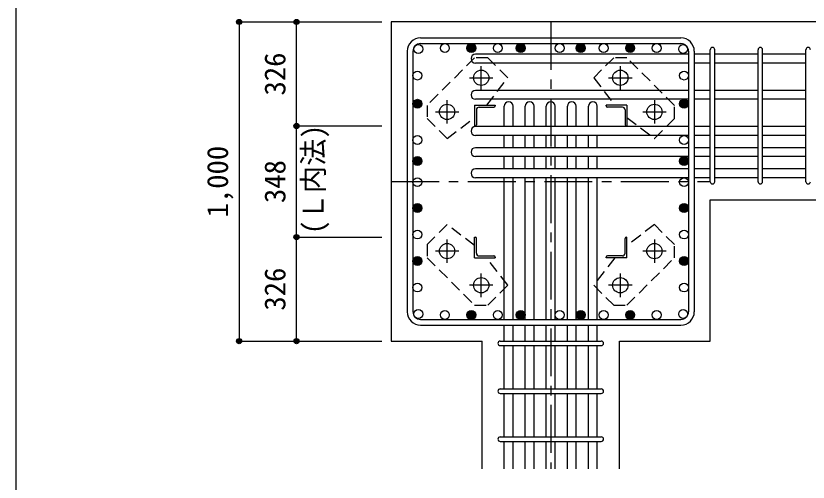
# Model space of a CAD drawing. Units: millimetres at full size, sheet at 1:30. Extents: x -5973 to 5954, y -4195 to 4201.
# Drawn here: x -5973 to -3489, y -2617 to -1156 of the extents above; entities that cross this region are included whole.
import ezdxf
from ezdxf.enums import TextEntityAlignment as Align

# ---------------------------------------------------------------- set-up
doc = ezdxf.new("R2010")
doc.units = ezdxf.units.MM
doc.header["$LTSCALE"] = 30
doc.header["$PDMODE"] = 32
doc.header["$PDSIZE"] = 15
doc.linetypes.add('CHAIN1', pattern=[8, 5, -1, 1, -1])
doc.linetypes.add('DASHED1', pattern=[1.8, 1.2, -0.6])
for name, color, linetype in [('0-1', 2, 'Continuous'), ('0-2', 4, 'Continuous'), ('0-3', 4, 'Continuous'), ('0-4', 7, 'Continuous'), ('0-5', 7, 'Continuous'), ('0-6', 7, 'Continuous'), ('0-7', 4, 'Continuous'), ('0-9', 4, 'DASHED1'), ('0-D', 4, 'Continuous'), ('F-0_枠', 6, 'Continuous')]:
    doc.layers.add(name, color=color, linetype=linetype)
doc.styles.add('ＭＳ ゴシック', font='')
doc.styles.get('ＭＳ ゴシック').set_extended_font_data('MS Gothic')

msp = doc.modelspace()

# ---------------------------------------------------------------- linework, layer by layer
at = {"layer": '0-1'}
for p, q in [((-4795.8, -1174.89), (-4795.8, -2174.89)), ((-3395.8, -1174.89), (-4795.8, -1174.89)), ((-3795.8, -1732.39), (-3395.8, -1732.39)), ((-3795.8, -2174.89), (-3795.8, -1732.39)), ((-4795.8, -2174.89), (-4511.3, -2174.89)), ((-4511.3, -2574.89), (-4511.3, -2174.89))]:
    msp.add_line(p, q, dxfattribs=at)
msp.add_lwpolyline([(-4080.3, -2574.89), (-4080.3, -2174.89), (-3795.8, -2174.89)], dxfattribs=at)
at = {"layer": '0-2', "linetype": 'CHAIN1'}
for p, q in [((-4513.8, -1386.6), (-4513.8, -1313.09)), ((-4077.8, -1313.09), (-4077.8, -1386.6)), ((-4550.6, -1349.89), (-4477.1, -1349.89)), ((-4114.5, -1349.89), (-4041, -1349.89)), ((-4620.8, -1493.6), (-4620.8, -1420.09)), ((-3970.8, -1420.09), (-3970.8, -1493.6)), ((-4657.6, -1456.89), (-4584.1, -1456.89)), ((-4007.5, -1456.89), (-3934, -1456.89)), ((-4620.8, -1929.7), (-4620.8, -1856.19)), ((-3970.8, -1856.19), (-3970.8, -1929.7)), ((-4584.1, -1892.89), (-4657.6, -1892.89)), ((-3934, -1892.89), (-4007.5, -1892.89)), ((-4513.8, -2036.7), (-4513.8, -1963.19)), ((-4077.8, -1963.19), (-4077.8, -2036.7)), ((-4477.1, -1999.89), (-4550.6, -1999.89)), ((-4041, -1999.89), (-4114.5, -1999.89))]:
    msp.add_line(p, q, dxfattribs=at)
at = {"layer": '0-2'}
for p, q in [((-4534.8, -1435.89), (-4469.8, -1435.89)), ((-4534.8, -1435.89), (-4534.8, -1500.89)), ((-4469.8, -1435.89), (-4469.8, -1437.89)), ((-4056.8, -1435.89), (-4121.8, -1435.89)), ((-4121.8, -1437.89), (-4121.8, -1435.89)), ((-4056.8, -1435.89), (-4056.8, -1500.89)), ((-4528.8, -1450.39), (-4528.8, -1496.89)), ((-4520.3, -1441.89), (-4473.8, -1441.89)), ((-4071.3, -1441.89), (-4117.8, -1441.89)), ((-4062.8, -1450.39), (-4062.8, -1496.89)), ((-4532.8, -1500.89), (-4534.8, -1500.89)), ((-4056.8, -1500.89), (-4058.8, -1500.89)), ((-4534.8, -1848.89), (-4532.8, -1848.89)), ((-4534.8, -1913.89), (-4534.8, -1848.89)), ((-4528.8, -1899.39), (-4528.8, -1852.89)), ((-4062.8, -1899.39), (-4062.8, -1852.89)), ((-4058.8, -1848.89), (-4056.8, -1848.89)), ((-4056.8, -1913.89), (-4056.8, -1848.89)), ((-4520.3, -1907.89), (-4473.8, -1907.89)), ((-4469.8, -1911.89), (-4469.8, -1913.89)), ((-4121.8, -1913.89), (-4121.8, -1911.89)), ((-4071.3, -1907.89), (-4117.8, -1907.89)), ((-4534.8, -1913.89), (-4469.8, -1913.89)), ((-4056.8, -1913.89), (-4121.8, -1913.89))]:
    msp.add_line(p, q, dxfattribs=at)
at = {"layer": '0-2', "color": 3}
for centre in [(-4513.8, -1349.89), (-4077.8, -1349.89), (-4620.8, -1456.89), (-3970.8, -1456.89), (-4620.8, -1892.89), (-3970.8, -1892.89), (-4513.8, -1999.89), (-4077.8, -1999.89)]:
    msp.add_circle(centre, 24, dxfattribs=at)
at = {"layer": '0-2'}
for centre, radius, start, end in [((-4473.8, -1437.89), 4, 270, 0), ((-4117.8, -1437.89), 4, 180, 270), ((-4520.3, -1450.39), 8.5, 90, 180), ((-4071.3, -1450.39), 8.5, 0, 90), ((-4532.8, -1496.89), 4, 270, 0), ((-4058.8, -1496.89), 4, 180, 270), ((-4532.8, -1852.89), 4, 0, 90), ((-4058.8, -1852.89), 4, 90, 180), ((-4520.3, -1899.39), 8.5, 180, 270), ((-4473.8, -1911.89), 4, 0, 90), ((-4117.8, -1911.89), 4, 90, 180), ((-4071.3, -1899.39), 8.5, 270, 0)]:
    msp.add_arc(centre, radius, start, end, dxfattribs=at)
at = {"layer": '0-3', "color": 3}
for centre in [(-4710.87, -1259.82), (-4627.86, -1256.89), (-4544.84, -1256.89), (-4544.84, -1256.89), (-4461.83, -1256.89), (-4389.8, -1256.89), (-4267.8, -1256.89), (-4201.8, -1256.89), (-4201.8, -1256.89), (-4129.77, -1256.89), (-4046.76, -1256.89), (-4046.76, -1256.89), (-3963.74, -1256.89), (-3880.73, -1259.82), (-4713.8, -1342.84), (-3877.8, -1342.84), (-4713.8, -1431.36), (-4713.8, -1431.36), (-3877.8, -1431.36), (-3877.8, -1431.36), (-4713.8, -1544.89), (-3877.8, -1544.89), (-4713.8, -1610.89), (-4713.8, -1610.89), (-3877.8, -1610.89), (-3877.8, -1610.89), (-4713.8, -1676.89), (-3877.8, -1676.89), (-4713.8, -1757.91), (-3877.8, -1757.91), (-4713.8, -1840.92), (-3877.8, -1840.92), (-4713.8, -1923.94), (-4713.8, -1923.94), (-3877.8, -1923.94), (-3877.8, -1923.94), (-4713.8, -2006.95), (-3877.8, -2006.95), (-4710.87, -2089.97), (-4627.86, -2092.89), (-4544.84, -2092.89), (-4544.84, -2092.89), (-4461.83, -2092.89), (-4389.8, -2092.89), (-4267.8, -2092.89), (-4201.8, -2092.89), (-4201.8, -2092.89), (-4129.77, -2092.89), (-4046.76, -2092.89), (-4046.76, -2092.89), (-3963.74, -2092.89), (-3880.73, -2089.97)]:
    msp.add_circle(centre, 14, dxfattribs=at)
at = {"layer": '0-3'}
for centre, radius in [((-4544.84, -1256.89), 14), ((-4544.84, -1256.89), 12.6), ((-4544.84, -1256.89), 11.2), ((-4544.84, -1256.89), 9.8), ((-4544.84, -1256.89), 8.4), ((-4544.84, -1256.89), 7), ((-4544.84, -1256.89), 5.6), ((-4544.84, -1256.89), 4.2), ((-4544.84, -1256.89), 2.8), ((-4544.84, -1256.89), 1.4), ((-4389.8, -1256.89), 14), ((-4389.8, -1256.89), 12.6), ((-4389.8, -1256.89), 11.2), ((-4389.8, -1256.89), 9.8), ((-4389.8, -1256.89), 8.4), ((-4389.8, -1256.89), 7), ((-4389.8, -1256.89), 5.6), ((-4389.8, -1256.89), 4.2), ((-4389.8, -1256.89), 2.8), ((-4389.8, -1256.89), 1.4), ((-4201.8, -1256.89), 14), ((-4201.8, -1256.89), 12.6), ((-4201.8, -1256.89), 11.2), ((-4201.8, -1256.89), 9.8), ((-4201.8, -1256.89), 8.4), ((-4201.8, -1256.89), 7), ((-4201.8, -1256.89), 5.6), ((-4201.8, -1256.89), 4.2), ((-4201.8, -1256.89), 2.8), ((-4201.8, -1256.89), 1.4), ((-4046.76, -1256.89), 14), ((-4046.76, -1256.89), 12.6), ((-4046.76, -1256.89), 11.2), ((-4046.76, -1256.89), 9.8), ((-4046.76, -1256.89), 8.4), ((-4046.76, -1256.89), 7), ((-4046.76, -1256.89), 5.6), ((-4046.76, -1256.89), 4.2), ((-4046.76, -1256.89), 2.8), ((-4046.76, -1256.89), 1.4), ((-4713.8, -1431.36), 14), ((-4713.8, -1431.36), 12.6), ((-4713.8, -1431.36), 11.2), ((-4713.8, -1431.36), 9.8), ((-4713.8, -1431.36), 8.4), ((-4713.8, -1431.36), 7), ((-4713.8, -1431.36), 5.6), ((-4713.8, -1431.36), 4.2), ((-4713.8, -1431.36), 2.8), ((-4713.8, -1431.36), 1.4), ((-3877.8, -1431.36), 14), ((-3877.8, -1431.36), 12.6), ((-3877.8, -1431.36), 11.2), ((-3877.8, -1431.36), 9.8), ((-3877.8, -1431.36), 8.4), ((-3877.8, -1431.36), 7), ((-3877.8, -1431.36), 5.6), ((-3877.8, -1431.36), 4.2), ((-3877.8, -1431.36), 2.8), ((-3877.8, -1431.36), 1.4), ((-4713.8, -1610.89), 14), ((-4713.8, -1610.89), 12.6), ((-4713.8, -1610.89), 11.2), ((-4713.8, -1610.89), 9.8), ((-4713.8, -1610.89), 8.4), ((-4713.8, -1610.89), 7), ((-4713.8, -1610.89), 5.6), ((-4713.8, -1610.89), 4.2), ((-4713.8, -1610.89), 2.8), ((-4713.8, -1610.89), 1.4), ((-3877.8, -1610.89), 14), ((-3877.8, -1610.89), 12.6), ((-3877.8, -1610.89), 11.2), ((-3877.8, -1610.89), 9.8), ((-3877.8, -1610.89), 8.4), ((-3877.8, -1610.89), 7), ((-3877.8, -1610.89), 5.6), ((-3877.8, -1610.89), 4.2), ((-3877.8, -1610.89), 2.8), ((-3877.8, -1610.89), 1.4), ((-4713.8, -1757.91), 14), ((-4713.8, -1757.91), 12.6), ((-4713.8, -1757.91), 11.2), ((-4713.8, -1757.91), 9.8), ((-4713.8, -1757.91), 8.4), ((-4713.8, -1757.91), 7), ((-4713.8, -1757.91), 5.6), ((-4713.8, -1757.91), 4.2), ((-4713.8, -1757.91), 2.8), ((-4713.8, -1757.91), 1.4), ((-3877.8, -1757.91), 14), ((-3877.8, -1757.91), 12.6), ((-3877.8, -1757.91), 11.2), ((-3877.8, -1757.91), 9.8), ((-3877.8, -1757.91), 8.4), ((-3877.8, -1757.91), 7), ((-3877.8, -1757.91), 5.6), ((-3877.8, -1757.91), 4.2), ((-3877.8, -1757.91), 2.8), ((-3877.8, -1757.91), 1.4), ((-4713.8, -1923.94), 14), ((-4713.8, -1923.94), 12.6), ((-4713.8, -1923.94), 11.2), ((-3877.8, -1923.94), 14), ((-3877.8, -1923.94), 12.6), ((-3877.8, -1923.94), 11.2), ((-4713.8, -1923.94), 9.8), ((-4713.8, -1923.94), 8.4), ((-4713.8, -1923.94), 7), ((-4713.8, -1923.94), 5.6), ((-4713.8, -1923.94), 4.2), ((-4713.8, -1923.94), 2.8), ((-4713.8, -1923.94), 1.4), ((-3877.8, -1923.94), 9.8), ((-3877.8, -1923.94), 8.4), ((-3877.8, -1923.94), 7), ((-3877.8, -1923.94), 5.6), ((-3877.8, -1923.94), 4.2), ((-3877.8, -1923.94), 2.8), ((-3877.8, -1923.94), 1.4), ((-4544.84, -2092.89), 14), ((-4544.84, -2092.89), 12.6), ((-4544.84, -2092.89), 11.2), ((-4544.84, -2092.89), 9.8), ((-4544.84, -2092.89), 8.4), ((-4544.84, -2092.89), 7), ((-4389.8, -2092.89), 14), ((-4389.8, -2092.89), 12.6), ((-4389.8, -2092.89), 11.2), ((-4389.8, -2092.89), 9.8), ((-4389.8, -2092.89), 8.4), ((-4389.8, -2092.89), 7), ((-4201.8, -2092.89), 14), ((-4201.8, -2092.89), 12.6), ((-4201.8, -2092.89), 11.2), ((-4201.8, -2092.89), 9.8), ((-4201.8, -2092.89), 8.4), ((-4201.8, -2092.89), 7), ((-4046.76, -2092.89), 14), ((-4046.76, -2092.89), 12.6), ((-4046.76, -2092.89), 11.2), ((-4046.76, -2092.89), 9.8), ((-4046.76, -2092.89), 8.4), ((-4046.76, -2092.89), 7), ((-4544.84, -2092.89), 5.6), ((-4544.84, -2092.89), 4.2), ((-4544.84, -2092.89), 2.8), ((-4544.84, -2092.89), 1.4), ((-4389.8, -2092.89), 5.6), ((-4389.8, -2092.89), 4.2), ((-4389.8, -2092.89), 2.8), ((-4389.8, -2092.89), 1.4), ((-4201.8, -2092.89), 5.6), ((-4201.8, -2092.89), 4.2), ((-4201.8, -2092.89), 2.8), ((-4201.8, -2092.89), 1.4), ((-4046.76, -2092.89), 5.6), ((-4046.76, -2092.89), 4.2), ((-4046.76, -2092.89), 2.8), ((-4046.76, -2092.89), 1.4)]:
    msp.add_circle(centre, radius, dxfattribs=at)
at = {"layer": '0-4'}
for p, q in [((-4703.8, -1224.89), (-3887.8, -1224.89)), ((-4703.8, -1242.89), (-3887.8, -1242.89)), ((-4745.8, -1266.89), (-4745.8, -2082.89)), ((-4727.8, -1266.89), (-4727.8, -2082.89)), ((-3863.8, -1266.89), (-3863.8, -2082.89)), ((-3845.8, -1266.89), (-3845.8, -2082.89)), ((-4703.8, -2106.89), (-3887.8, -2106.89)), ((-4703.8, -2124.89), (-3887.8, -2124.89))]:
    msp.add_line(p, q, dxfattribs=at)
for centre, radius, start, end in [((-4703.8, -1266.89), 42, 90, 180), ((-3887.8, -1266.89), 42, 0, 90), ((-4703.8, -1266.89), 24, 90, 180), ((-3887.8, -1266.89), 24, 0, 90), ((-4703.8, -2082.89), 42, 180, 270), ((-4703.8, -2082.89), 24, 180, 270), ((-3887.8, -2082.89), 42, 270, 0), ((-3887.8, -2082.89), 24, 270, 0)]:
    msp.add_arc(centre, radius, start, end, dxfattribs=at)
at = {"layer": '0-5'}
for p, q in [((-3863.8, -1275.82), (-4531.8, -1275.82)), ((-3795.8, -1275.82), (-3845.8, -1275.82)), ((-3645.8, -1275.82), (-3781.8, -1275.82)), ((-3495.8, -1275.82), (-3631.8, -1275.82)), ((-3863.8, -1303.82), (-4531.8, -1303.82)), ((-3795.8, -1303.82), (-3845.8, -1303.82)), ((-3645.8, -1303.82), (-3781.8, -1303.82)), ((-3495.8, -1303.82), (-3631.8, -1303.82)), ((-3863.8, -1389.36), (-4531.8, -1389.36)), ((-3795.8, -1389.36), (-3845.8, -1389.36)), ((-3645.8, -1389.36), (-3781.8, -1389.36)), ((-3495.8, -1389.36), (-3631.8, -1389.36)), ((-3863.8, -1417.36), (-4531.8, -1417.36)), ((-4441.8, -1502.89), (-4441.8, -1438.89)), ((-4413.8, -1502.89), (-4413.8, -1438.89)), ((-4375.8, -1502.89), (-4375.8, -1438.89)), ((-4347.8, -1502.89), (-4347.8, -1438.89)), ((-4309.8, -1502.89), (-4309.8, -1438.89)), ((-4281.8, -1502.89), (-4281.8, -1438.89)), ((-4243.8, -1502.89), (-4243.8, -1438.89)), ((-4215.8, -1502.89), (-4215.8, -1438.89)), ((-4177.8, -1502.89), (-4177.8, -1438.89)), ((-4149.8, -1502.89), (-4149.8, -1438.89)), ((-3795.8, -1417.36), (-3845.8, -1417.36)), ((-3645.8, -1417.36), (-3781.8, -1417.36)), ((-3495.8, -1417.36), (-3631.8, -1417.36)), ((-3863.8, -1502.89), (-4531.8, -1502.89)), ((-3795.8, -1502.89), (-3845.8, -1502.89)), ((-3645.8, -1502.89), (-3781.8, -1502.89)), ((-3495.8, -1502.89), (-3631.8, -1502.89)), ((-3863.8, -1530.89), (-4531.8, -1530.89)), ((-4441.8, -1568.89), (-4441.8, -1530.89)), ((-4413.8, -1568.89), (-4413.8, -1530.89)), ((-4375.8, -1568.89), (-4375.8, -1530.89)), ((-4347.8, -1568.89), (-4347.8, -1530.89)), ((-4309.8, -1568.89), (-4309.8, -1530.89)), ((-4281.8, -1568.89), (-4281.8, -1530.89)), ((-4243.8, -1568.89), (-4243.8, -1530.89)), ((-4215.8, -1568.89), (-4215.8, -1530.89)), ((-4177.8, -1568.89), (-4177.8, -1530.89)), ((-4149.8, -1568.89), (-4149.8, -1530.89)), ((-3795.8, -1530.89), (-3845.8, -1530.89)), ((-3645.8, -1530.89), (-3781.8, -1530.89)), ((-3495.8, -1530.89), (-3631.8, -1530.89)), ((-3863.8, -1568.89), (-4531.8, -1568.89)), ((-3795.8, -1568.89), (-3845.8, -1568.89)), ((-3645.8, -1568.89), (-3781.8, -1568.89)), ((-3495.8, -1568.89), (-3631.8, -1568.89)), ((-3863.8, -1596.89), (-4531.8, -1596.89)), ((-4441.8, -1634.89), (-4441.8, -1596.89)), ((-4413.8, -1634.89), (-4413.8, -1596.89)), ((-4375.8, -1634.89), (-4375.8, -1596.89)), ((-4347.8, -1634.89), (-4347.8, -1596.89)), ((-4309.8, -1634.89), (-4309.8, -1596.89)), ((-4281.8, -1634.89), (-4281.8, -1596.89)), ((-4243.8, -1634.89), (-4243.8, -1596.89)), ((-4215.8, -1634.89), (-4215.8, -1596.89)), ((-4177.8, -1634.89), (-4177.8, -1596.89)), ((-4149.8, -1634.89), (-4149.8, -1596.89)), ((-3795.8, -1596.89), (-3845.8, -1596.89)), ((-3645.8, -1596.89), (-3781.8, -1596.89)), ((-3495.8, -1596.89), (-3631.8, -1596.89)), ((-3863.8, -1634.89), (-4531.8, -1634.89)), ((-3795.8, -1634.89), (-3845.8, -1634.89)), ((-3645.8, -1634.89), (-3781.8, -1634.89)), ((-3495.8, -1634.89), (-3631.8, -1634.89)), ((-3863.8, -1662.89), (-4531.8, -1662.89)), ((-4441.8, -2106.89), (-4441.8, -1662.89)), ((-4413.8, -2106.89), (-4413.8, -1662.89)), ((-4375.8, -2106.89), (-4375.8, -1662.89)), ((-4347.8, -2106.89), (-4347.8, -1662.89)), ((-4309.8, -2106.89), (-4309.8, -1662.89)), ((-4281.8, -2106.89), (-4281.8, -1662.89)), ((-4243.8, -2106.89), (-4243.8, -1662.89)), ((-4215.8, -2106.89), (-4215.8, -1662.89)), ((-4177.8, -2106.89), (-4177.8, -1662.89)), ((-4149.8, -2106.89), (-4149.8, -1662.89)), ((-3795.8, -1662.89), (-3845.8, -1662.89)), ((-3645.8, -1662.89), (-3781.8, -1662.89)), ((-3495.8, -1662.89), (-3631.8, -1662.89)), ((-4441.8, -2174.89), (-4441.8, -2124.89)), ((-4413.8, -2174.89), (-4413.8, -2124.89)), ((-4375.8, -2174.89), (-4375.8, -2124.89)), ((-4347.8, -2174.89), (-4347.8, -2124.89)), ((-4309.8, -2174.89), (-4309.8, -2124.89)), ((-4281.8, -2174.89), (-4281.8, -2124.89)), ((-4243.8, -2174.89), (-4243.8, -2124.89)), ((-4215.8, -2174.89), (-4215.8, -2124.89)), ((-4177.8, -2174.89), (-4177.8, -2124.89)), ((-4149.8, -2174.89), (-4149.8, -2124.89)), ((-4441.8, -2324.89), (-4441.8, -2188.89)), ((-4413.8, -2324.89), (-4413.8, -2188.89)), ((-4375.8, -2324.89), (-4375.8, -2188.89)), ((-4347.8, -2324.89), (-4347.8, -2188.89)), ((-4309.8, -2324.89), (-4309.8, -2188.89)), ((-4281.8, -2324.89), (-4281.8, -2188.89)), ((-4243.8, -2324.89), (-4243.8, -2188.89)), ((-4215.8, -2324.89), (-4215.8, -2188.89)), ((-4177.8, -2324.89), (-4177.8, -2188.89)), ((-4149.8, -2324.89), (-4149.8, -2188.89)), ((-4441.8, -2474.89), (-4441.8, -2338.89)), ((-4413.8, -2474.89), (-4413.8, -2338.89)), ((-4375.8, -2474.89), (-4375.8, -2338.89)), ((-4347.8, -2474.89), (-4347.8, -2338.89)), ((-4309.8, -2474.89), (-4309.8, -2338.89)), ((-4281.8, -2474.89), (-4281.8, -2338.89)), ((-4243.8, -2474.89), (-4243.8, -2338.89)), ((-4215.8, -2474.89), (-4215.8, -2338.89)), ((-4177.8, -2474.89), (-4177.8, -2338.89)), ((-4149.8, -2474.89), (-4149.8, -2338.89)), ((-4441.8, -2574.89), (-4441.8, -2488.89)), ((-4413.8, -2574.89), (-4413.8, -2488.89)), ((-4375.8, -2574.89), (-4375.8, -2488.89)), ((-4347.8, -2574.89), (-4347.8, -2488.89)), ((-4309.8, -2574.89), (-4309.8, -2488.89)), ((-4281.8, -2574.89), (-4281.8, -2488.89)), ((-4243.8, -2574.89), (-4243.8, -2488.89)), ((-4215.8, -2574.89), (-4215.8, -2488.89)), ((-4177.8, -2574.89), (-4177.8, -2488.89)), ((-4149.8, -2574.89), (-4149.8, -2488.89))]:
    msp.add_line(p, q, dxfattribs=at)
for centre, start, end in [((-4531.8, -1289.82), 90, 270), ((-4531.8, -1403.36), 90, 270), ((-4427.8, -1438.89), 0, 180), ((-4361.8, -1438.89), 0, 180), ((-4295.8, -1438.89), 0, 180), ((-4229.8, -1438.89), 0, 180), ((-4163.8, -1438.89), 0, 180), ((-4531.8, -1516.89), 90, 270), ((-4531.8, -1582.89), 90, 270), ((-4531.8, -1648.89), 90, 270)]:
    msp.add_arc(centre, 14, start, end, dxfattribs=at)
at = {"layer": '0-6'}
for p, q in [((-3795.8, -1675.39), (-3795.8, -1261.82)), ((-3781.8, -1675.39), (-3781.8, -1261.82)), ((-3645.8, -1675.39), (-3645.8, -1261.82)), ((-3631.8, -1675.39), (-3631.8, -1261.82)), ((-3495.8, -1675.39), (-3495.8, -1261.82)), ((-4454.3, -2174.89), (-4137.3, -2174.89)), ((-4454.3, -2188.89), (-4137.3, -2188.89)), ((-4454.3, -2324.89), (-4137.3, -2324.89)), ((-4454.3, -2338.89), (-4137.3, -2338.89)), ((-4454.3, -2474.89), (-4137.3, -2474.89)), ((-4454.3, -2488.89), (-4137.3, -2488.89))]:
    msp.add_line(p, q, dxfattribs=at)
for centre, start, end in [((-3788.8, -1261.82), 0, 180), ((-3788.8, -1261.82), 0, 180), ((-3788.8, -1261.82), 0, 180), ((-3788.8, -1261.82), 0, 180), ((-3638.8, -1261.82), 0, 180), ((-3488.8, -1261.82), 0, 180), ((-3788.8, -1675.39), 180, 0), ((-3788.8, -1675.39), 180, 0), ((-3788.8, -1675.39), 180, 0), ((-3788.8, -1675.39), 180, 0), ((-3638.8, -1675.39), 180, 0), ((-3488.8, -1675.39), 180, 0), ((-4454.3, -2181.89), 90, 270), ((-4454.3, -2181.89), 90, 270), ((-4454.3, -2181.89), 90, 270), ((-4454.3, -2181.89), 90, 270), ((-4137.3, -2181.89), 270, 90), ((-4137.3, -2181.89), 270, 90), ((-4137.3, -2181.89), 270, 90), ((-4137.3, -2181.89), 270, 90), ((-4454.3, -2331.89), 90, 270), ((-4137.3, -2331.89), 270, 90), ((-4454.3, -2481.89), 90, 270), ((-4137.3, -2481.89), 270, 90)]:
    msp.add_arc(centre, 7, start, end, dxfattribs=at)
at = {"layer": '0-9'}
for points in [[(-4534.4, -1287.1), (-4683.6, -1436.3), (-4683.6, -1477.3), (-4620.7, -1540.19), (-4534.8, -1474.09)], [(-4496.6, -1435.89), (-4430.5, -1349.99), (-4493.4, -1287.1), (-4534.4, -1287.1)], [(-3908, -1436.3), (-4057.2, -1287.1), (-4098.2, -1287.1), (-4161.1, -1350), (-4095, -1435.9)], [(-4056.8, -1474.1), (-3970.9, -1540.2), (-3908, -1477.3), (-3908, -1436.3)], [(-4534.8, -1875.69), (-4620.7, -1809.59), (-4683.6, -1872.49), (-4683.6, -1913.49)], [(-4057.2, -2062.69), (-3908, -1913.49), (-3908, -1872.49), (-3970.9, -1809.6), (-4056.8, -1875.7)], [(-4683.6, -1913.49), (-4534.4, -2062.69), (-4493.4, -2062.69), (-4430.5, -1999.79), (-4496.6, -1913.89)], [(-4095, -1913.9), (-4161.1, -1999.8), (-4098.2, -2062.69), (-4057.2, -2062.69)]]:
    msp.add_lwpolyline(points, dxfattribs=at)
at = {"layer": '0-D'}
for p, q in [((-5272.84, -1174.89), (-5272.84, -2174.89)), ((-5272.84, -1174.89), (-5092.84, -1174.89)), ((-5272.84, -1174.89), (-5092.84, -1174.89)), ((-5092.84, -1174.89), (-4825.8, -1174.89)), ((-5092.84, -1174.89), (-4825.8, -1174.89)), ((-5092.84, -1174.89), (-4825.8, -1174.89)), ((-5092.84, -1500.89), (-5092.84, -1174.89)), ((-5092.84, -1174.89), (-4825.8, -1174.89)), ((-5092.84, -1848.89), (-5092.84, -1500.89)), ((-5092.84, -1500.89), (-4825.8, -1500.89)), ((-5092.84, -2174.89), (-5092.84, -1848.89)), ((-5092.84, -1848.89), (-4825.8, -1848.89)), ((-5272.84, -2174.89), (-5092.84, -2174.89)), ((-5092.84, -2174.89), (-4825.8, -2174.89)), ((-5092.84, -2174.89), (-4825.8, -2174.89))]:
    msp.add_line(p, q, dxfattribs=at)
at = {"layer": '0-D', "linetype": 'CHAIN1'}
for p, q in [((-4295.8, -1174.89), (-4295.8, -2574.89)), ((-4795.8, -1674.89), (-3795.8, -1674.89))]:
    msp.add_line(p, q, dxfattribs=at)
at = {"layer": '0-D'}
for centre, radius in [((-5272.84, -1174.89), 8), ((-5092.84, -1174.89), 8), ((-5272.84, -1174.89), 7.2), ((-5272.84, -1174.89), 6.4), ((-5272.84, -1174.89), 5.6), ((-5272.84, -1174.89), 4.8), ((-5272.84, -1174.89), 4), ((-5272.84, -1174.89), 3.2), ((-5272.84, -1174.89), 2.4), ((-5272.84, -1174.89), 1.6), ((-5272.84, -1174.89), 0.8), ((-5092.84, -1174.89), 7.2), ((-5092.84, -1174.89), 6.4), ((-5092.84, -1174.89), 5.6), ((-5092.84, -1174.89), 4.8), ((-5092.84, -1174.89), 4), ((-5092.84, -1174.89), 3.2), ((-5092.84, -1174.89), 2.4), ((-5092.84, -1174.89), 1.6), ((-5092.84, -1174.89), 0.8), ((-5092.84, -1500.89), 8), ((-5092.84, -1500.89), 7.2), ((-5092.84, -1500.89), 6.4), ((-5092.84, -1500.89), 5.6), ((-5092.84, -1500.89), 4.8), ((-5092.84, -1500.89), 4), ((-5092.84, -1500.89), 3.2), ((-5092.84, -1500.89), 2.4), ((-5092.84, -1500.89), 1.6), ((-5092.84, -1500.89), 0.8), ((-5092.84, -1848.89), 8), ((-5092.84, -1848.89), 7.2), ((-5092.84, -1848.89), 6.4), ((-5092.84, -1848.89), 5.6), ((-5092.84, -1848.89), 4.8), ((-5092.84, -1848.89), 4), ((-5092.84, -1848.89), 3.2), ((-5092.84, -1848.89), 2.4), ((-5092.84, -1848.89), 1.6), ((-5092.84, -1848.89), 0.8), ((-5272.84, -2174.89), 8), ((-5272.84, -2174.89), 7.2), ((-5272.84, -2174.89), 6.4), ((-5272.84, -2174.89), 5.6), ((-5272.84, -2174.89), 4.8), ((-5272.84, -2174.89), 4), ((-5272.84, -2174.89), 3.2), ((-5272.84, -2174.89), 2.4), ((-5272.84, -2174.89), 1.6), ((-5272.84, -2174.89), 0.8), ((-5092.84, -2174.89), 8), ((-5092.84, -2174.89), 7.2), ((-5092.84, -2174.89), 6.4), ((-5092.84, -2174.89), 5.6), ((-5092.84, -2174.89), 4.8), ((-5092.84, -2174.89), 4), ((-5092.84, -2174.89), 3.2), ((-5092.84, -2174.89), 2.4), ((-5092.84, -2174.89), 1.6), ((-5092.84, -2174.89), 0.8)]:
    msp.add_circle(centre, radius, dxfattribs=at)
at = {"layer": '0-D', "color": 7}
for p in [(-5272.84, -1174.89), (-5092.84, -1174.89), (-5092.84, -1500.89), (-5092.84, -1500.89), (-5092.84, -1848.89), (-5092.84, -1848.89), (-5272.84, -2174.89), (-5092.84, -2174.89), (-5092.84, -2174.89)]:
    msp.add_point(p, dxfattribs=at)
at = {"layer": 'F-0_枠'}
msp.add_line((-5972.88, 4201.15), (-5972.88, -4195.24), dxfattribs=at)

# ---------------------------------------------------------------- texts
at = {"layer": '0-7', "style": 'ＭＳ ゴシック', "width": 0.95}
msp.add_text('(Ｌ内法)', height=65.98, rotation=90, dxfattribs=at).set_placement((-4987.78, -1839.49), align=Align.BOTTOM_LEFT)
at = {"layer": '0-D', "style": 'ＭＳ ゴシック'}
for s, p in [('326', (-5107.84, -1405.39)), ('1,000', (-5287.84, -1787.39)), ('348', (-5107.84, -1742.39)), ('326', (-5107.84, -2079.39))]:
    msp.add_text(s, height=65.98, rotation=90, dxfattribs=at).set_placement(p, align=Align.BOTTOM_LEFT)

doc.saveas('drawing.dxf')
